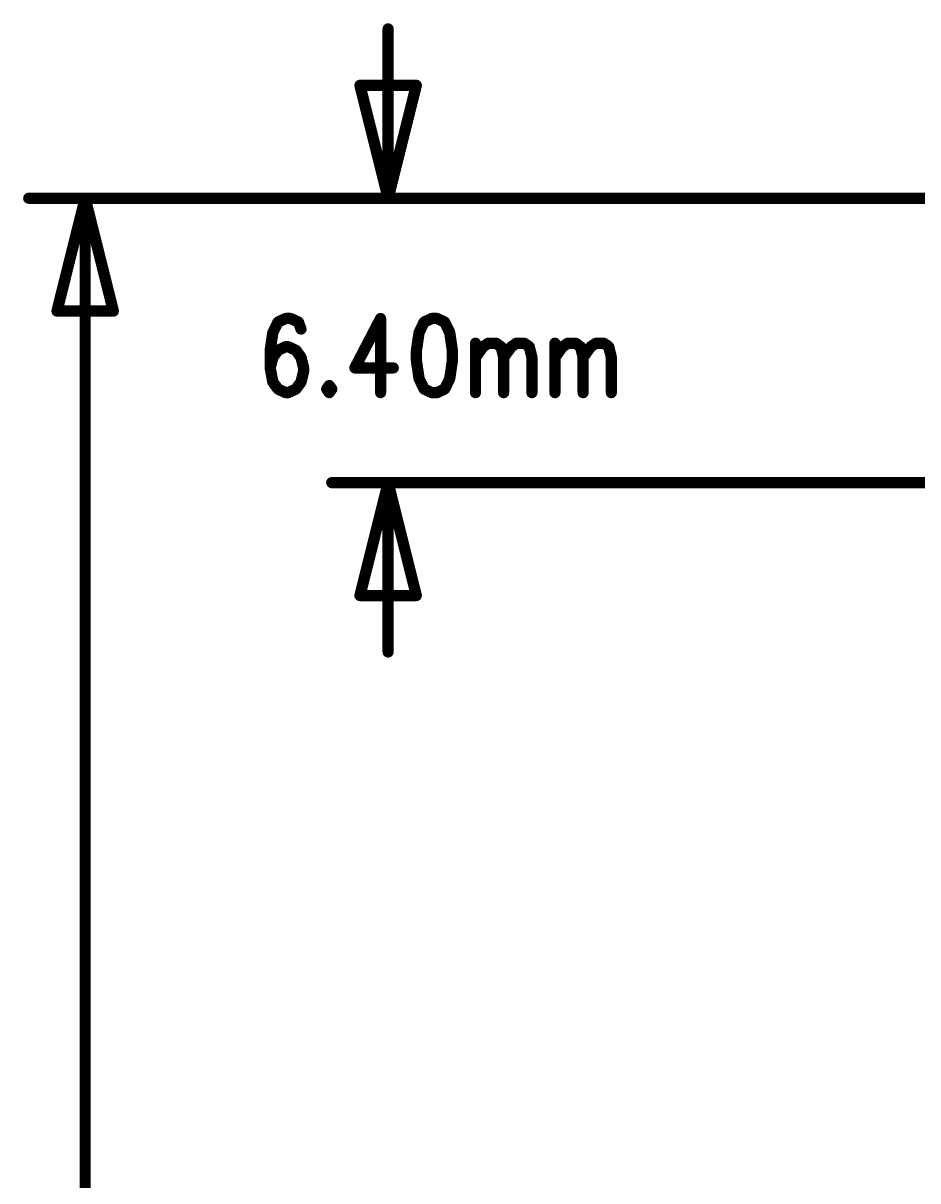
# Model space of a CAD drawing. Header units: millimetres. Extents: x 17.58 to 19.74, y 15.71 to 18.76.
# Drawn here: x 17.686 to 18.479, y 17.24 to 18.265 of the extents above; entities that cross this region are included whole.
import ezdxf

# ---------------------------------------------------------------- set-up
doc = ezdxf.new("R2010")
doc.units = ezdxf.units.MM
doc.header["$MEASUREMENT"] = 0
doc.layers.get('0').update_dxf_attribs({"linetype": 'CONTINUOUS', "lineweight": 0})
doc.layers.add('04_BOT_PHO', color=90, linetype='CONTINUOUS', lineweight=0)

# ---------------------------------------------------------------- blocks, each defined once
blk = doc.blocks.new('ROUND_5')
h = blk.add_hatch(color=256)
edge = h.paths.add_edge_path(flags=0)
edge.add_arc((0, 0), 0.005, 0, 360)

msp = doc.modelspace()

# ---------------------------------------------------------------- linework, layer by layer
at = {"layer": '04_BOT_PHO', "lineweight": 211, "const_width": 0.01}
for points in [[(18.0095, 18.1102), (18.0095, 18.2602)], [(18.0345, 18.2102), (17.9845, 18.2102)], [(17.9845, 18.2102), (18.0095, 18.1102)], [(18.0095, 18.1102), (18.0345, 18.2102)], [(18.4539, 18.1102), (17.691, 18.1102)], [(17.741, 18.1102), (17.716, 18.0102)], [(17.741, 18.1102), (17.741, 16.998)], [(17.766, 18.0102), (17.741, 18.1102)], [(18.6902, 18.1102), (17.9595, 18.1102)], [(17.716, 18.0102), (17.766, 18.0102)], [(17.9119, 18.0005), (17.9073, 17.9912)], [(17.9187, 18.0037), (17.9119, 18.0005)], [(17.9232, 18.0037), (17.9187, 18.0037)], [(17.93, 18.0005), (17.9232, 18.0037)], [(17.9323, 17.9943), (17.93, 18.0005)], [(18.0028, 18.0037), (17.98, 17.9599)], [(18.0028, 18.0037), (18.0028, 17.938)], [(18.0414, 18.0005), (18.0369, 17.9912)], [(18.0482, 18.0037), (18.0414, 18.0005)], [(18.0528, 18.0037), (18.0482, 18.0037)], [(18.0596, 18.0005), (18.0528, 18.0037)], [(18.0641, 17.9912), (18.0596, 18.0005)], [(17.9073, 17.9912), (17.905, 17.9755)], [(18.0369, 17.9912), (18.0346, 17.9755)], [(18.0664, 17.9755), (18.0641, 17.9912)], [(17.9187, 17.9787), (17.9119, 17.9755)], [(17.9209, 17.9787), (17.9187, 17.9787)], [(17.9278, 17.9755), (17.9209, 17.9787)], [(18.0869, 17.9818), (18.0869, 17.938)], [(18.0869, 17.9693), (18.0937, 17.9787)], [(18.0937, 17.9787), (18.0982, 17.9818)], [(18.0982, 17.9818), (18.105, 17.9818)], [(18.105, 17.9818), (18.1096, 17.9787)], [(18.1096, 17.9787), (18.1119, 17.9693)], [(18.1119, 17.9693), (18.1187, 17.9787)], [(18.1187, 17.9787), (18.1232, 17.9818)], [(18.1232, 17.9818), (18.13, 17.9818)], [(18.13, 17.9818), (18.1346, 17.9787)], [(18.1346, 17.9787), (18.1369, 17.9693)], [(18.1573, 17.9818), (18.1573, 17.938)], [(18.1573, 17.9693), (18.1641, 17.9787)], [(18.1641, 17.9787), (18.1687, 17.9818)], [(18.1687, 17.9818), (18.1755, 17.9818)], [(18.1755, 17.9818), (18.18, 17.9787)], [(18.18, 17.9787), (18.1823, 17.9693)], [(18.1823, 17.9693), (18.1891, 17.9787)], [(18.1891, 17.9787), (18.1937, 17.9818)], [(18.1937, 17.9818), (18.2005, 17.9818)], [(18.2005, 17.9818), (18.205, 17.9787)], [(18.205, 17.9787), (18.2073, 17.9693)], [(17.905, 17.9755), (17.905, 17.9599)], [(17.9073, 17.9693), (17.905, 17.9599)], [(17.9119, 17.9755), (17.9073, 17.9693)], [(17.9323, 17.9693), (17.9278, 17.9755)], [(17.9346, 17.9599), (17.9323, 17.9693)], [(18.0346, 17.9755), (18.0346, 17.9662)], [(18.0664, 17.9662), (18.0664, 17.9755)], [(18.1119, 17.9693), (18.1119, 17.938)], [(18.1369, 17.9693), (18.1369, 17.938)], [(18.1823, 17.9693), (18.1823, 17.938)], [(18.2073, 17.9693), (18.2073, 17.938)], [(17.905, 17.9599), (17.9073, 17.9474)], [(17.9346, 17.9568), (17.9346, 17.9599)], [(17.98, 17.9599), (18.0141, 17.9599)], [(18.0346, 17.9662), (18.0369, 17.9505)], [(18.0641, 17.9505), (18.0664, 17.9662)], [(17.9323, 17.9474), (17.9346, 17.9568)], [(18.0369, 17.9505), (18.0414, 17.9412)], [(18.0596, 17.9412), (18.0641, 17.9505)], [(17.9073, 17.9474), (17.9119, 17.9412)], [(17.9119, 17.9412), (17.9187, 17.938)], [(17.9187, 17.938), (17.9209, 17.938)], [(17.9209, 17.938), (17.9278, 17.9412)], [(17.9278, 17.9412), (17.9323, 17.9474)], [(17.9573, 17.9443), (17.955, 17.9412)], [(17.955, 17.9412), (17.9573, 17.938)], [(17.9596, 17.9412), (17.9573, 17.9443)], [(17.9573, 17.938), (17.9596, 17.9412)], [(18.0414, 17.9412), (18.0482, 17.938)], [(18.0482, 17.938), (18.0528, 17.938)], [(18.0528, 17.938), (18.0596, 17.9412)], [(18.6902, 17.8583), (17.9595, 17.8583)], [(18.0095, 17.8583), (17.9845, 17.7583)], [(18.0095, 17.8583), (18.0095, 17.7083)], [(18.0345, 17.7583), (18.0095, 17.8583)], [(17.9845, 17.7583), (18.0345, 17.7583)]]:
    msp.add_lwpolyline(points, dxfattribs=at)

# ---------------------------------------------------------------- block references
at = {"layer": '04_BOT_PHO'}
for p in [(18.0095, 18.2602), (17.9845, 18.2102), (18.0345, 18.2102), (17.691, 18.1102), (17.741, 18.1102), (17.741, 18.1102), (17.741, 18.1102), (17.9595, 18.1102), (18.0095, 18.1102), (18.0095, 18.1102), (18.0095, 18.1102), (18.4539, 18.1102), (17.716, 18.0102), (17.766, 18.0102), (17.9119, 18.0005), (17.9187, 18.0037), (17.9232, 18.0037), (17.93, 18.0005), (18.0028, 18.0037), (18.0028, 18.0037), (18.0414, 18.0005), (18.0482, 18.0037), (18.0482, 18.0037), (18.0528, 18.0037), (18.0596, 18.0005), (17.9073, 17.9912), (17.9323, 17.9943), (18.0369, 17.9912), (18.0641, 17.9912), (17.9187, 17.9787), (17.9209, 17.9787), (18.0869, 17.9818), (18.0937, 17.9787), (18.0982, 17.9818), (18.105, 17.9818), (18.1096, 17.9787), (18.1187, 17.9787), (18.1232, 17.9818), (18.13, 17.9818), (18.1346, 17.9787), (18.1573, 17.9818), (18.1641, 17.9787), (18.1687, 17.9818), (18.1755, 17.9818), (18.18, 17.9787), (18.1891, 17.9787), (18.1937, 17.9818), (18.2005, 17.9818), (18.205, 17.9787), (17.905, 17.9755), (17.9073, 17.9693), (17.9119, 17.9755), (17.9278, 17.9755), (17.9323, 17.9693), (18.0346, 17.9755), (18.0664, 17.9755), (18.0869, 17.9693), (18.1119, 17.9693), (18.1119, 17.9693), (18.1369, 17.9693), (18.1573, 17.9693), (18.1823, 17.9693), (18.1823, 17.9693), (18.2073, 17.9693), (17.905, 17.9599), (17.905, 17.9599), (17.9346, 17.9599), (17.98, 17.9599), (18.0141, 17.9599), (18.0346, 17.9662), (18.0664, 17.9662), (17.9346, 17.9568), (18.0369, 17.9505), (18.0641, 17.9505), (17.9073, 17.9474), (17.9119, 17.9412), (17.9187, 17.938), (17.9209, 17.938), (17.9278, 17.9412), (17.9323, 17.9474), (17.955, 17.9412), (17.9573, 17.9443), (17.9573, 17.9443), (17.9573, 17.938), (17.9596, 17.9412), (18.0028, 17.938), (18.0414, 17.9412), (18.0482, 17.938), (18.0528, 17.938), (18.0596, 17.9412), (18.0869, 17.938), (18.1119, 17.938), (18.1369, 17.938), (18.1573, 17.938), (18.1823, 17.938), (18.2073, 17.938), (17.9595, 17.8583), (18.0095, 17.8583), (18.0095, 17.8583), (18.0095, 17.8583), (17.9845, 17.7583), (18.0345, 17.7583), (18.0095, 17.7083)]:
    msp.add_blockref('ROUND_5', p, dxfattribs=at)

doc.saveas('drawing.dxf')
